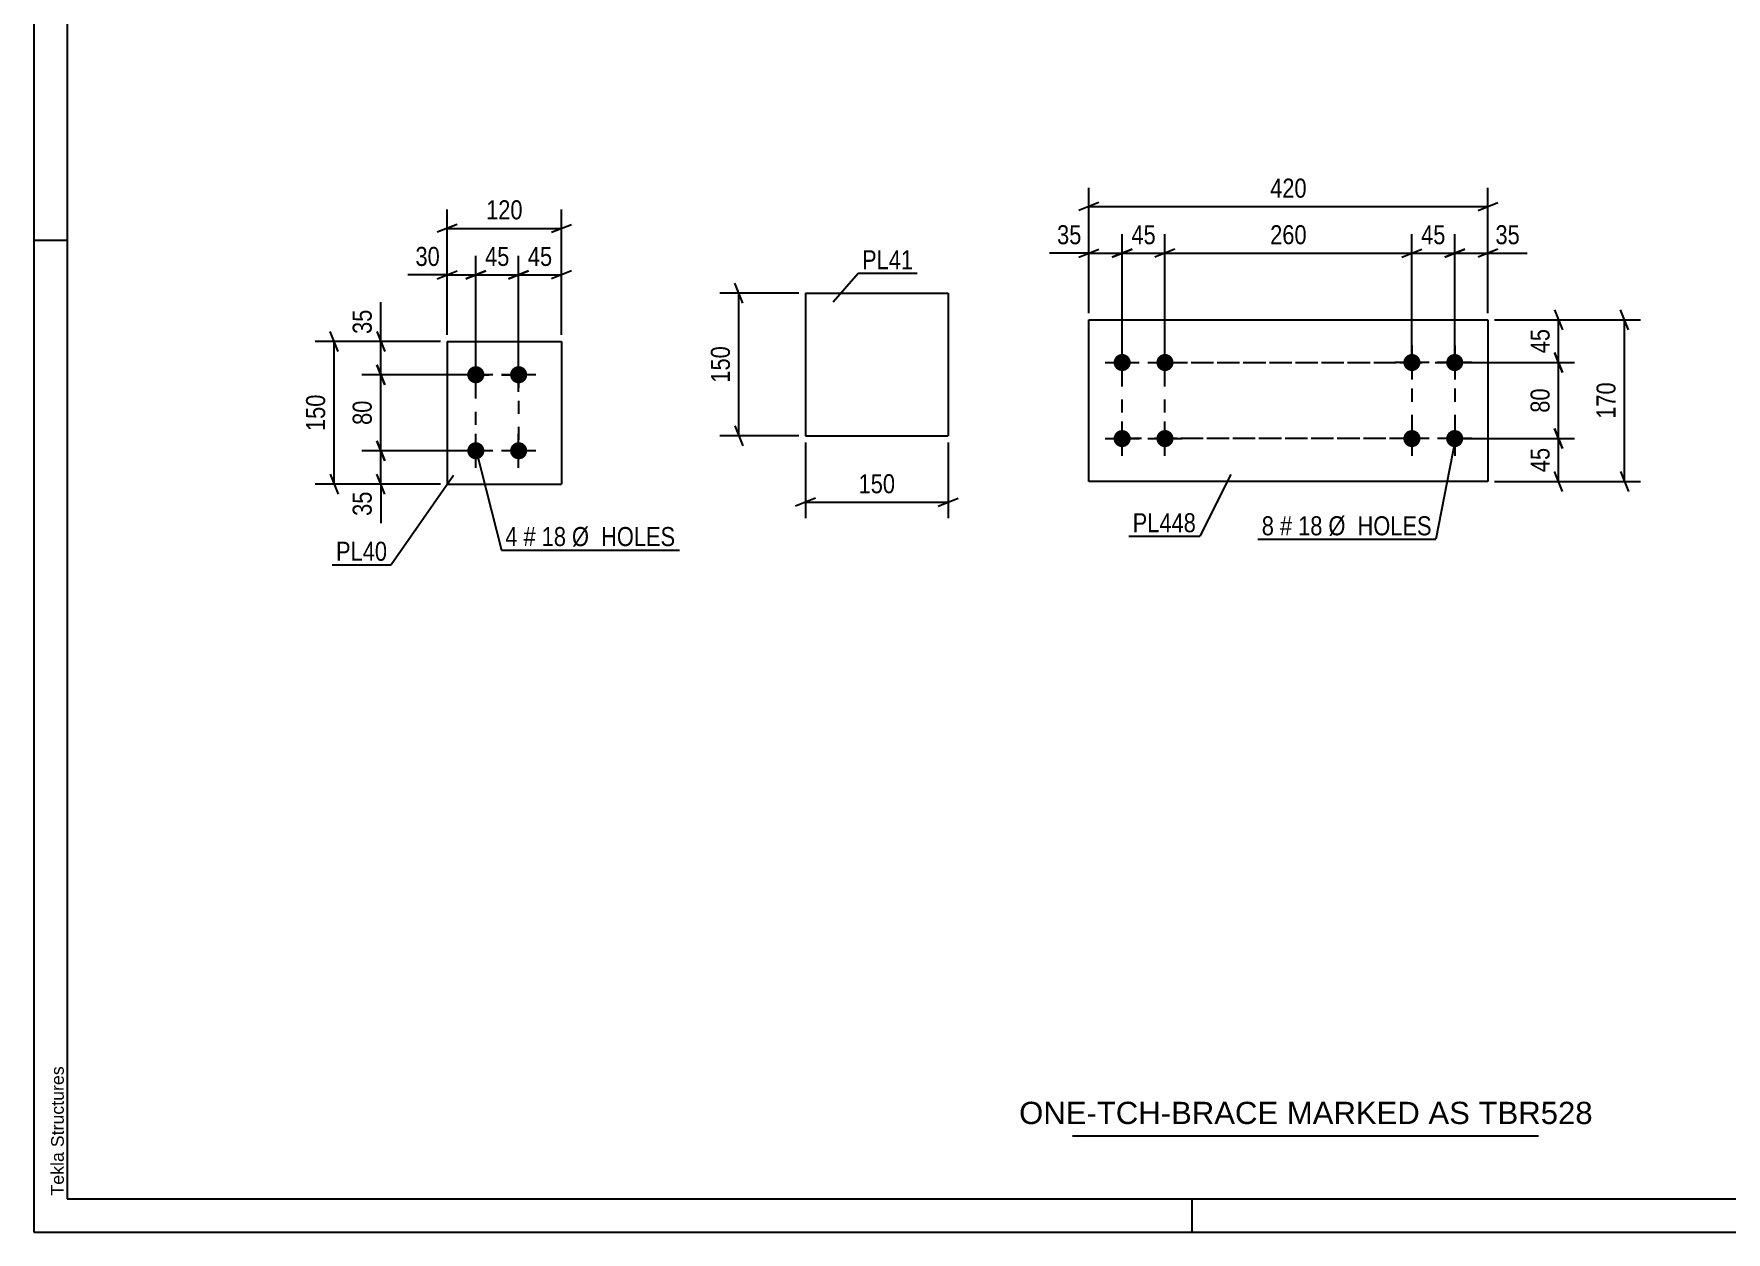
# Model space of a CAD drawing. Header units: millimetres. Extents: x 0 to 594, y 0 to 420.
# Drawn here: x 0 to 254.2, y 0 to 180.1 of the extents above; entities that cross this region are included whole.
import ezdxf

# ---------------------------------------------------------------- set-up
doc = ezdxf.new("R2010")
doc.units = ezdxf.units.MM
doc.linetypes.add('DXK_LINE_DOT2', pattern=[3.9198, 1.9599, -1.9599])
doc.styles.add('Arial', font='ARIAL.TTF', dxfattribs={"height": 0.2})
doc.styles.add('Arial Narrow', font='ARIALN.TTF', dxfattribs={"height": 0.2})

# ---------------------------------------------------------------- blocks, each defined once
blk = doc.blocks.new('Unknown-582682883-1128')
at = {"color": 5, "linetype": 'Continuous'}
for p, q in [((0, 420), (0, 0)), ((5, 415), (5, 5)), ((5, 149), (0, 149)), ((5, 5), (589, 5)), ((174, 0), (174, 5)), ((0, 0), (594, 0))]:
    blk.add_line(p, q, dxfattribs=at)
at = {"color": 174, "linetype": 'Continuous', "style": 'Arial'}
blk.add_text('Tekla Structures', height=1.9102, rotation=90, dxfattribs=at).set_placement((4.5, 5.5))
blk = doc.blocks.new('Bolt-582682883-3480 - 3477')
at = {"linetype": 'Continuous'}
for points in [[(206.99, 129.4, -1), (206.99, 131.97, -1)], [(213.42, 129.4, -1), (213.42, 131.97, -1)], [(206.99, 117.97, -1), (206.99, 120.54, -1)], [(213.42, 117.97, -1), (213.42, 120.54, -1)]]:
    blk.add_hatch(color=1, dxfattribs=at).paths.add_polyline_path(points)
at = {"color": 1, "linetype": 'Continuous'}
for p, q in [((206.99, 133.25), (206.99, 128.11)), ((213.42, 133.25), (213.42, 128.11)), ((209.56, 130.68), (204.42, 130.68)), ((215.99, 130.68), (210.84, 130.68)), ((206.99, 121.82), (206.99, 116.68)), ((213.42, 121.82), (213.42, 116.68)), ((209.56, 119.25), (204.42, 119.25)), ((215.99, 119.25), (210.84, 119.25))]:
    blk.add_line(p, q, dxfattribs=at)
blk = doc.blocks.new('Part-582682883-3479 - 3477')
at = {"color": 2, "linetype": 'Continuous'}
for p, q in [((158.47, 137.11), (218.42, 137.11)), ((158.47, 112.82), (158.47, 137.11)), ((218.42, 137.11), (218.42, 112.82)), ((218.42, 112.82), (158.47, 112.82))]:
    blk.add_line(p, q, dxfattribs=at)
blk = doc.blocks.new('Bolt-582682883-3481 - 3477')
at = {"linetype": 'Continuous'}
for points in [[(163.47, 131.97, -1), (163.47, 129.4, -1)], [(169.9, 131.97, -1), (169.9, 129.4, -1)], [(163.47, 120.54, -1), (163.47, 117.97, -1)], [(169.9, 120.54, -1), (169.9, 117.97, -1)]]:
    blk.add_hatch(color=1, dxfattribs=at).paths.add_polyline_path(points)
at = {"color": 1, "linetype": 'Continuous'}
for p, q in [((163.47, 128.11), (163.47, 133.25)), ((169.9, 128.11), (169.9, 133.25)), ((160.9, 130.68), (166.04, 130.68)), ((167.33, 130.68), (172.47, 130.68)), ((163.47, 116.68), (163.47, 121.82)), ((169.9, 116.68), (169.9, 121.82)), ((160.9, 119.25), (166.04, 119.25)), ((167.33, 119.25), (172.47, 119.25))]:
    blk.add_line(p, q, dxfattribs=at)
blk = doc.blocks.new('Part-582682883-3488 - 3487')
at = {"color": 2, "linetype": 'Continuous'}
for p, q in [((62.1, 133.85), (62.1, 112.42)), ((62.1, 133.85), (79.24, 133.85)), ((79.24, 133.85), (79.24, 112.42)), ((62.1, 112.42), (79.24, 112.42))]:
    blk.add_line(p, q, dxfattribs=at)
blk = doc.blocks.new('Bolt-582682883-3489 - 3487')
at = {"linetype": 'Continuous'}
for points in [[(66.39, 127.56, -1), (66.39, 130.14, -1)], [(72.82, 127.56, -1), (72.82, 130.14, -1)], [(66.39, 116.14, -1), (66.39, 118.71, -1)], [(72.82, 116.14, -1), (72.82, 118.71, -1)]]:
    blk.add_hatch(color=1, dxfattribs=at).paths.add_polyline_path(points)
at = {"color": 1, "linetype": 'Continuous'}
for p, q in [((66.39, 126.28), (66.39, 131.42)), ((72.82, 126.28), (72.82, 131.42)), ((68.96, 128.85), (63.82, 128.85)), ((75.39, 128.85), (70.24, 128.85)), ((66.39, 114.85), (66.39, 119.99)), ((72.82, 114.85), (72.82, 119.99)), ((68.96, 117.42), (63.82, 117.42)), ((75.39, 117.42), (70.24, 117.42))]:
    blk.add_line(p, q, dxfattribs=at)
blk = doc.blocks.new('Part-582682883-3497 - 3496')
at = {"color": 2, "linetype": 'Continuous'}
for p, q in [((115.9, 141.12), (137.33, 141.12)), ((115.9, 141.12), (115.9, 119.69)), ((137.33, 141.12), (137.33, 119.69)), ((115.9, 119.69), (137.33, 119.69))]:
    blk.add_line(p, q, dxfattribs=at)
blk = doc.blocks.new('Rectangle-582682883-5245 - 3477')
at = {"color": 1, "linetype": 'DXK_LINE_DOT2'}
blk.add_lwpolyline([(163.47, 130.68), (213.42, 130.68), (213.42, 119.25), (163.47, 119.25), (163.47, 130.68)], close=True, dxfattribs=at)
blk = doc.blocks.new('Rectangle-582682883-5160 - 3487')
at = {"color": 1, "linetype": 'DXK_LINE_DOT2'}
blk.add_lwpolyline([(66.39, 128.85), (72.82, 128.85), (72.82, 117.42), (66.39, 117.42), (66.39, 128.85)], close=True, dxfattribs=at)
blk = doc.blocks.new('Rectangle-582682883-5255 - 3477')
at = {"color": 1, "linetype": 'DXK_LINE_DOT2'}
blk.add_lwpolyline([(169.9, 130.68), (206.99, 130.68), (206.99, 119.25), (169.9, 119.25), (169.9, 130.68)], close=True, dxfattribs=at)
blk = doc.blocks.new('StraightDimension-582682883-3504 - 3477')
at = {"color": 7, "linetype": 'Continuous'}
for p, q in [((171.4, 147.71), (168.4, 146.51)), ((169.9, 131.68), (169.9, 149.96)), ((205.49, 146.51), (208.49, 147.71)), ((206.99, 131.68), (206.99, 149.96)), ((169.9, 147.11), (206.99, 147.11))]:
    blk.add_line(p, q, dxfattribs=at)
at = {"color": 0}
blk.add_wipeout([(191.79, 147.86), (191.79, 152.06), (185.1, 152.06), (185.1, 147.86)], dxfattribs=at)
at = {"color": 3, "style": 'Arial Narrow'}
blk.add_text('260', height=2.863, dxfattribs=at).set_placement((185.7, 148.46))
blk = doc.blocks.new('StraightDimension-582682883-3502 - 3477')
at = {"color": 7, "linetype": 'Continuous'}
for p, q in [((211.92, 146.51), (214.92, 147.71)), ((213.42, 131.68), (213.42, 149.96)), ((219.92, 147.71), (216.92, 146.51)), ((218.42, 138.11), (218.42, 149.96)), ((213.42, 147.11), (218.42, 147.11))]:
    blk.add_line(p, q, dxfattribs=at)
at = {"color": 0}
blk.add_wipeout([(223.8, 147.86), (223.8, 152.06), (218.94, 152.06), (218.94, 147.86)], dxfattribs=at)
at = {"color": 7, "linetype": 'Continuous'}
blk.add_line((218.42, 147.11), (224.32, 147.11), dxfattribs=at)
blk.add_line((218.42, 147.11), (224.32, 147.11), dxfattribs=at)
at = {"color": 3, "style": 'Arial Narrow'}
blk.add_text('35', height=2.863, dxfattribs=at).set_placement((219.54, 148.46))
blk = doc.blocks.new('StraightDimension-582682883-5208 - 3477')
at = {"color": 7, "linetype": 'Continuous'}
for p, q in [((228.42, 138.61), (229.62, 135.61)), ((219.42, 137.11), (231.42, 137.11)), ((229.02, 130.68), (229.02, 137.11)), ((229.62, 129.18), (228.42, 132.18)), ((214.42, 130.68), (231.42, 130.68))]:
    blk.add_line(p, q, dxfattribs=at)
at = {"color": 0}
blk.add_wipeout([(228.27, 136.32), (224.07, 136.32), (224.07, 131.47), (228.27, 131.47)], dxfattribs=at)
at = {"color": 3, "style": 'Arial Narrow'}
blk.add_text('45', height=2.863, rotation=90.0002, dxfattribs=at).set_placement((227.67, 132.07))
blk = doc.blocks.new('StraightDimension-582682883-3503 - 3477')
at = {"color": 7, "linetype": 'Continuous'}
for p, q in [((205.49, 146.51), (208.49, 147.71)), ((206.99, 131.68), (206.99, 149.96)), ((214.92, 147.71), (211.92, 146.51)), ((213.42, 131.68), (213.42, 149.96)), ((206.99, 147.11), (213.42, 147.11))]:
    blk.add_line(p, q, dxfattribs=at)
at = {"color": 0}
blk.add_wipeout([(212.63, 147.86), (212.63, 152.06), (207.77, 152.06), (207.77, 147.86)], dxfattribs=at)
at = {"color": 3, "style": 'Arial Narrow'}
blk.add_text('45', height=2.863, dxfattribs=at).set_placement((208.37, 148.46))
blk = doc.blocks.new('StraightDimension-582682883-3505 - 3477')
at = {"color": 7, "linetype": 'Continuous'}
for p, q in [((161.97, 146.51), (164.97, 147.71)), ((163.47, 131.68), (163.47, 149.96)), ((171.4, 147.71), (168.4, 146.51)), ((169.9, 131.68), (169.9, 149.96)), ((163.47, 147.11), (169.9, 147.11))]:
    blk.add_line(p, q, dxfattribs=at)
at = {"color": 0}
blk.add_wipeout([(169.12, 147.86), (169.12, 152.06), (164.26, 152.06), (164.26, 147.86)], dxfattribs=at)
at = {"color": 3, "style": 'Arial Narrow'}
blk.add_text('45', height=2.863, dxfattribs=at).set_placement((164.86, 148.46))
blk = doc.blocks.new('StraightDimension-582682883-3506 - 3477')
at = {"color": 7, "linetype": 'Continuous'}
for p, q in [((156.97, 146.51), (159.97, 147.71)), ((158.47, 138.11), (158.47, 149.96)), ((164.97, 147.71), (161.97, 146.51)), ((163.47, 131.68), (163.47, 149.96)), ((158.47, 147.11), (163.47, 147.11))]:
    blk.add_line(p, q, dxfattribs=at)
at = {"color": 0}
blk.add_wipeout([(157.95, 147.86), (157.95, 152.06), (153.09, 152.06), (153.09, 147.86)], dxfattribs=at)
at = {"color": 7, "linetype": 'Continuous'}
blk.add_line((158.47, 147.11), (152.57, 147.11), dxfattribs=at)
blk.add_line((158.47, 147.11), (152.57, 147.11), dxfattribs=at)
at = {"color": 3, "style": 'Arial Narrow'}
blk.add_text('35', height=2.863, dxfattribs=at).set_placement((153.69, 148.46))
blk = doc.blocks.new('StraightDimension-582682883-3522 - 3477')
at = {"color": 7, "linetype": 'Continuous'}
for p, q in [((158.47, 138.11), (158.47, 156.96)), ((218.42, 138.11), (218.42, 156.96)), ((159.97, 154.71), (156.97, 153.51)), ((158.47, 154.11), (218.42, 154.11)), ((216.92, 153.51), (219.92, 154.71))]:
    blk.add_line(p, q, dxfattribs=at)
at = {"color": 0}
blk.add_wipeout([(191.79, 154.86), (191.79, 159.06), (185.1, 159.06), (185.1, 154.86)], dxfattribs=at)
at = {"color": 3, "style": 'Arial Narrow'}
blk.add_text('420', height=2.863, dxfattribs=at).set_placement((185.7, 155.46))
blk = doc.blocks.new('StraightDimension-582682883-3542 - 3477')
at = {"color": 7, "linetype": 'Continuous'}
for p, q in [((239.53, 135.61), (238.33, 138.61)), ((219.42, 137.11), (241.33, 137.11)), ((238.93, 112.82), (238.93, 137.11)), ((219.42, 112.82), (241.33, 112.82)), ((238.33, 114.32), (239.53, 111.32))]:
    blk.add_line(p, q, dxfattribs=at)
at = {"color": 0}
blk.add_wipeout([(238.18, 128.31), (233.98, 128.31), (233.98, 121.63), (238.18, 121.63)], dxfattribs=at)
at = {"color": 3, "style": 'Arial Narrow'}
blk.add_text('170', height=2.863, rotation=90.0002, dxfattribs=at).set_placement((237.58, 122.23))
blk = doc.blocks.new('StraightDimension-582682883-5209 - 3477')
at = {"color": 7, "linetype": 'Continuous'}
for p, q in [((228.42, 132.18), (229.62, 129.18)), ((214.42, 130.68), (231.42, 130.68)), ((229.02, 119.25), (229.02, 130.68)), ((229.62, 117.75), (228.42, 120.75)), ((214.42, 119.25), (231.42, 119.25))]:
    blk.add_line(p, q, dxfattribs=at)
at = {"color": 0}
blk.add_wipeout([(228.27, 127.4), (224.07, 127.4), (224.07, 122.54), (228.27, 122.54)], dxfattribs=at)
at = {"color": 3, "style": 'Arial Narrow'}
blk.add_text('80', height=2.863, rotation=90.0002, dxfattribs=at).set_placement((227.67, 123.14))
blk = doc.blocks.new('StraightDimension-582682883-5210 - 3477')
at = {"color": 7, "linetype": 'Continuous'}
for p, q in [((228.42, 120.75), (229.62, 117.75)), ((214.42, 119.25), (231.42, 119.25)), ((229.02, 112.82), (229.02, 119.25)), ((219.42, 112.82), (231.42, 112.82)), ((229.62, 111.32), (228.42, 114.32))]:
    blk.add_line(p, q, dxfattribs=at)
at = {"color": 0}
blk.add_wipeout([(228.27, 118.47), (224.07, 118.47), (224.07, 113.61), (228.27, 113.61)], dxfattribs=at)
at = {"color": 3, "style": 'Arial Narrow'}
blk.add_text('45', height=2.863, rotation=90.0002, dxfattribs=at).set_placement((227.67, 114.21))
blk = doc.blocks.new('StraightDimension-582682883-3546 - 3487')
at = {"color": 7, "linetype": 'Continuous'}
for p, q in [((51.5, 135.35), (52.7, 132.35)), ((61.1, 133.85), (49.25, 133.85)), ((52.1, 128.85), (52.1, 133.85)), ((52.7, 127.35), (51.5, 130.35)), ((65.39, 128.85), (49.25, 128.85))]:
    blk.add_line(p, q, dxfattribs=at)
at = {"color": 0}
blk.add_wipeout([(51.35, 139.23), (47.15, 139.23), (47.15, 134.38), (51.35, 134.38)], dxfattribs=at)
at = {"color": 7, "linetype": 'Continuous'}
blk.add_line((52.1, 133.85), (52.1, 139.76), dxfattribs=at)
blk.add_line((52.1, 133.85), (52.1, 139.76), dxfattribs=at)
at = {"color": 3, "style": 'Arial Narrow'}
blk.add_text('35', height=2.863, rotation=90.0002, dxfattribs=at).set_placement((50.75, 134.98))
blk = doc.blocks.new('StraightDimension-582682883-3547 - 3487')
at = {"color": 7, "linetype": 'Continuous'}
for p, q in [((51.5, 130.35), (52.7, 127.35)), ((65.39, 128.85), (49.25, 128.85)), ((52.1, 117.42), (52.1, 128.85)), ((65.39, 117.42), (49.25, 117.42)), ((52.7, 115.92), (51.5, 118.92))]:
    blk.add_line(p, q, dxfattribs=at)
at = {"color": 0}
blk.add_wipeout([(51.35, 125.56), (47.15, 125.56), (47.15, 120.71), (51.35, 120.71)], dxfattribs=at)
at = {"color": 3, "style": 'Arial Narrow'}
blk.add_text('80', height=2.863, rotation=90.0002, dxfattribs=at).set_placement((50.75, 121.31))
blk = doc.blocks.new('StraightDimension-582682883-3548 - 3487')
at = {"color": 7, "linetype": 'Continuous'}
for p, q in [((65.39, 117.42), (49.25, 117.42)), ((51.5, 118.92), (52.7, 115.92)), ((52.1, 112.42), (52.1, 117.42)), ((61.1, 112.42), (49.25, 112.42)), ((52.7, 110.92), (51.5, 113.92))]:
    blk.add_line(p, q, dxfattribs=at)
at = {"color": 0}
blk.add_wipeout([(51.35, 111.9), (47.15, 111.9), (47.15, 107.04), (51.35, 107.04)], dxfattribs=at)
at = {"color": 7, "linetype": 'Continuous'}
blk.add_line((52.1, 112.42), (52.1, 106.52), dxfattribs=at)
blk.add_line((52.1, 112.42), (52.1, 106.52), dxfattribs=at)
at = {"color": 3, "style": 'Arial Narrow'}
blk.add_text('35', height=2.863, rotation=90.0002, dxfattribs=at).set_placement((50.75, 107.64))
blk = doc.blocks.new('StraightDimension-582682883-3558 - 3487')
at = {"color": 7, "linetype": 'Continuous'}
for p, q in [((45.7, 132.35), (44.5, 135.35)), ((61.1, 133.85), (42.25, 133.85)), ((45.1, 112.42), (45.1, 133.85)), ((61.1, 112.42), (42.25, 112.42)), ((44.5, 113.92), (45.7, 110.92))]:
    blk.add_line(p, q, dxfattribs=at)
at = {"color": 0}
blk.add_wipeout([(44.35, 126.48), (40.15, 126.48), (40.15, 119.79), (44.35, 119.79)], dxfattribs=at)
at = {"color": 3, "style": 'Arial Narrow'}
blk.add_text('150', height=2.863, rotation=90.0002, dxfattribs=at).set_placement((43.75, 120.39))
blk = doc.blocks.new('StraightDimension-582682883-3562 - 3487')
at = {"color": 7, "linetype": 'Continuous'}
for p, q in [((72.82, 129.85), (72.82, 146.7)), ((79.24, 134.85), (79.24, 146.7)), ((71.32, 143.25), (74.32, 144.45)), ((72.82, 143.85), (79.24, 143.85)), ((80.74, 144.45), (77.74, 143.25))]:
    blk.add_line(p, q, dxfattribs=at)
at = {"color": 0}
blk.add_wipeout([(78.46, 144.6), (78.46, 148.8), (73.6, 148.8), (73.6, 144.6)], dxfattribs=at)
at = {"color": 3, "style": 'Arial Narrow'}
blk.add_text('45', height=2.863, dxfattribs=at).set_placement((74.2, 145.2))
blk = doc.blocks.new('StraightDimension-582682883-3563 - 3487')
at = {"color": 7, "linetype": 'Continuous'}
for p, q in [((66.39, 129.85), (66.39, 146.7)), ((72.82, 129.85), (72.82, 146.7)), ((64.89, 143.25), (67.89, 144.45)), ((66.39, 143.85), (72.82, 143.85)), ((74.32, 144.45), (71.32, 143.25))]:
    blk.add_line(p, q, dxfattribs=at)
at = {"color": 0}
blk.add_wipeout([(72.03, 144.6), (72.03, 148.8), (67.17, 148.8), (67.17, 144.6)], dxfattribs=at)
at = {"color": 3, "style": 'Arial Narrow'}
blk.add_text('45', height=2.863, dxfattribs=at).set_placement((67.77, 145.2))
blk = doc.blocks.new('StraightDimension-582682883-3564 - 3487')
at = {"color": 7, "linetype": 'Continuous'}
for p, q in [((62.1, 134.85), (62.1, 146.7)), ((66.39, 129.85), (66.39, 146.7)), ((60.6, 143.25), (63.6, 144.45)), ((62.1, 143.85), (66.39, 143.85)), ((67.89, 144.45), (64.89, 143.25))]:
    blk.add_line(p, q, dxfattribs=at)
at = {"color": 0}
blk.add_wipeout([(61.58, 144.6), (61.58, 148.8), (56.72, 148.8), (56.72, 144.6)], dxfattribs=at)
at = {"color": 7, "linetype": 'Continuous'}
blk.add_line((62.1, 143.85), (56.19, 143.85), dxfattribs=at)
blk.add_line((62.1, 143.85), (56.19, 143.85), dxfattribs=at)
at = {"color": 3, "style": 'Arial Narrow'}
blk.add_text('30', height=2.863, dxfattribs=at).set_placement((57.32, 145.2))
blk = doc.blocks.new('StraightDimension-582682883-3574 - 3487')
at = {"color": 7, "linetype": 'Continuous'}
for p, q in [((62.1, 134.85), (62.1, 153.7)), ((79.24, 134.85), (79.24, 153.7)), ((63.6, 151.45), (60.6, 150.25)), ((62.1, 150.85), (79.24, 150.85)), ((77.74, 150.25), (80.74, 151.45))]:
    blk.add_line(p, q, dxfattribs=at)
at = {"color": 0}
blk.add_wipeout([(74.01, 151.6), (74.01, 155.8), (67.33, 155.8), (67.33, 151.6)], dxfattribs=at)
at = {"color": 3, "style": 'Arial Narrow'}
blk.add_text('120', height=2.863, dxfattribs=at).set_placement((67.93, 152.2))
blk = doc.blocks.new('StraightDimension-582682883-3578 - 3496')
at = {"color": 7, "linetype": 'Continuous'}
for p, q in [((115.9, 118.69), (115.9, 107.29)), ((137.33, 118.69), (137.33, 107.29)), ((117.4, 110.29), (114.4, 109.09)), ((115.9, 109.69), (137.33, 109.69)), ((135.83, 109.09), (138.83, 110.29))]:
    blk.add_line(p, q, dxfattribs=at)
at = {"color": 0}
blk.add_wipeout([(129.96, 110.44), (129.96, 114.64), (123.28, 114.64), (123.28, 110.44)], dxfattribs=at)
at = {"color": 3, "style": 'Arial Narrow'}
blk.add_text('150', height=2.863, dxfattribs=at).set_placement((123.88, 111.04))
blk = doc.blocks.new('StraightDimension-582682883-3582 - 3496')
at = {"color": 7, "linetype": 'Continuous'}
for p, q in [((106.5, 139.62), (105.3, 142.62)), ((114.9, 141.12), (103.05, 141.12)), ((105.9, 119.69), (105.9, 141.12)), ((114.9, 119.69), (103.05, 119.69)), ((105.3, 121.19), (106.5, 118.19))]:
    blk.add_line(p, q, dxfattribs=at)
at = {"color": 0}
blk.add_wipeout([(105.15, 133.74), (100.95, 133.74), (100.95, 127.06), (105.15, 127.06)], dxfattribs=at)
at = {"color": 3, "style": 'Arial Narrow'}
blk.add_text('150', height=2.863, rotation=90.0002, dxfattribs=at).set_placement((104.55, 127.66))
blk = doc.blocks.new('Unknown-582682883-6292')
at = {"color": 7, "linetype": 'Continuous'}
blk.add_line((156, 14.5), (226, 14.5), dxfattribs=at)
at = {"color": 7, "style": 'Arial'}
blk.add_text('ONE-TCH-BRACE MARKED AS TBR528', height=3.3428, dxfattribs=at).set_placement((147.99, 16.25))
blk = doc.blocks.new('Mark-582682883-3585 - 3477')
at = {"color": 0}
blk.add_wipeout([(174.55, 105.18), (174.55, 108.18), (165.05, 108.18), (165.05, 105.18)], dxfattribs=at)
blk.add_wipeout([(174.55, 105.18), (174.55, 108.18), (165.05, 108.18), (165.05, 105.18)], dxfattribs=at)
at = {"color": 30, "linetype": 'Continuous'}
for p in [(179.81, 113.84), (164.45, 104.58)]:
    blk.add_line(p, (175.15, 104.58), dxfattribs=at)
at = {"color": 3, "style": 'Arial Narrow'}
blk.add_text('PL448', height=2.863, dxfattribs=at).set_placement((165.05, 105.18))
blk = doc.blocks.new('MarkSet-582682883-5172 - 3477')
at = {"color": 0}
blk.add_wipeout([(186.27, 104.72), (186.27, 107.72), (184.44, 107.72), (184.44, 104.72)], dxfattribs=at)
blk.add_wipeout([(186.27, 104.72), (186.27, 107.72), (184.44, 107.72), (184.44, 104.72)], dxfattribs=at)
blk.add_wipeout([(189, 104.72), (189, 107.72), (187.17, 107.72), (187.17, 104.72)], dxfattribs=at)
blk.add_wipeout([(189, 104.72), (189, 107.72), (187.17, 107.72), (187.17, 104.72)], dxfattribs=at)
at = {"color": 3, "style": 'Arial Narrow'}
blk.add_text('8', height=2.86, dxfattribs=at).set_placement((184.44, 104.72))
at = {"color": 0}
blk.add_wipeout([(193.55, 104.72), (193.55, 107.72), (189.9, 107.72), (189.9, 104.72)], dxfattribs=at)
blk.add_wipeout([(193.55, 104.72), (193.55, 107.72), (189.9, 107.72), (189.9, 104.72)], dxfattribs=at)
at = {"color": 3, "style": 'Arial Narrow'}
blk.add_text('#', height=2.86, dxfattribs=at).set_placement((187.17, 104.72))
at = {"color": 0}
blk.add_wipeout([(209.98, 104.72), (209.98, 107.72), (194.45, 107.72), (194.45, 104.72)], dxfattribs=at)
blk.add_wipeout([(209.98, 104.72), (209.98, 107.72), (194.45, 107.72), (194.45, 104.72)], dxfattribs=at)
at = {"color": 7, "linetype": 'Continuous'}
for p in [(213.47, 119.03), (183.84, 104.12)]:
    blk.add_line(p, (210.58, 104.12), dxfattribs=at)
at = {"color": 3, "style": 'Arial Narrow'}
for s, p in [('18', (189.9, 104.72)), ('Ø  HOLES', (194.45, 104.72))]:
    blk.add_text(s, height=2.863, dxfattribs=at).set_placement(p)
blk = doc.blocks.new('Mark-582682883-3593 - 3487')
at = {"color": 0}
blk.add_wipeout([(72.65, 103.1), (72.65, 106.1), (70.82, 106.1), (70.82, 103.1)], dxfattribs=at)
blk.add_wipeout([(72.65, 103.1), (72.65, 106.1), (70.82, 106.1), (70.82, 103.1)], dxfattribs=at)
at = {"color": 7, "linetype": 'Continuous'}
blk.add_line((66.44, 117.47), (70.22, 102.5), dxfattribs=at)
at = {"color": 0}
blk.add_wipeout([(75.38, 103.1), (75.38, 106.1), (73.55, 106.1), (73.55, 103.1)], dxfattribs=at)
blk.add_wipeout([(75.38, 103.1), (75.38, 106.1), (73.55, 106.1), (73.55, 103.1)], dxfattribs=at)
at = {"color": 3, "style": 'Arial Narrow'}
blk.add_text('4', height=2.86, dxfattribs=at).set_placement((70.82, 103.1))
at = {"color": 0}
blk.add_wipeout([(79.93, 103.1), (79.93, 106.1), (76.28, 106.1), (76.28, 103.1)], dxfattribs=at)
blk.add_wipeout([(79.93, 103.1), (79.93, 106.1), (76.28, 106.1), (76.28, 103.1)], dxfattribs=at)
at = {"color": 3, "style": 'Arial Narrow'}
blk.add_text('#', height=2.86, dxfattribs=at).set_placement((73.55, 103.1))
at = {"color": 0}
blk.add_wipeout([(96.36, 103.1), (96.36, 106.1), (80.83, 106.1), (80.83, 103.1)], dxfattribs=at)
blk.add_wipeout([(96.36, 103.1), (96.36, 106.1), (80.83, 106.1), (80.83, 103.1)], dxfattribs=at)
at = {"color": 7, "linetype": 'Continuous'}
blk.add_line((70.22, 102.5), (96.96, 102.5), dxfattribs=at)
at = {"color": 3, "style": 'Arial Narrow'}
for s, p in [('18', (76.28, 103.1)), ('Ø  HOLES', (80.83, 103.1))]:
    blk.add_text(s, height=2.863, dxfattribs=at).set_placement(p)
blk = doc.blocks.new('Mark-582682883-3590 - 3487')
at = {"color": 0}
blk.add_wipeout([(53.07, 100.89), (53.07, 103.89), (45.39, 103.89), (45.39, 100.89)], dxfattribs=at)
blk.add_wipeout([(53.07, 100.89), (53.07, 103.89), (45.39, 103.89), (45.39, 100.89)], dxfattribs=at)
at = {"color": 30, "linetype": 'Continuous'}
for p in [(63.04, 113.72), (44.79, 100.29)]:
    blk.add_line(p, (53.67, 100.29), dxfattribs=at)
at = {"color": 3, "style": 'Arial Narrow'}
blk.add_text('PL40', height=2.863, dxfattribs=at).set_placement((45.39, 100.89))
blk = doc.blocks.new('Mark-582682883-3594 - 3496')
at = {"color": 0}
blk.add_wipeout([(132.07, 144.7), (132.07, 147.7), (124.4, 147.7), (124.4, 144.7)], dxfattribs=at)
blk.add_wipeout([(132.07, 144.7), (132.07, 147.7), (124.4, 147.7), (124.4, 144.7)], dxfattribs=at)
at = {"color": 30, "linetype": 'Continuous'}
for p, q in [((120.05, 139.82), (123.8, 144.1)), ((123.8, 144.1), (132.67, 144.1))]:
    blk.add_line(p, q, dxfattribs=at)
at = {"color": 3, "style": 'Arial Narrow'}
blk.add_text('PL41', height=2.863, dxfattribs=at).set_placement((124.4, 144.7))

msp = doc.modelspace()

# ---------------------------------------------------------------- block references
for name in ['Unknown-582682883-1128', 'Part-582682883-3497 - 3496', 'Part-582682883-3479 - 3477', 'Part-582682883-3488 - 3487', 'Bolt-582682883-3481 - 3477', 'Bolt-582682883-3480 - 3477', 'Bolt-582682883-3489 - 3487', 'Rectangle-582682883-5245 - 3477', 'Rectangle-582682883-5255 - 3477', 'Rectangle-582682883-5160 - 3487', 'Unknown-582682883-6292']:
    msp.add_blockref(name, (0, 0))

# ---------------------------------------------------------------- next in the draw order: block references
for name in ['StraightDimension-582682883-3504 - 3477', 'StraightDimension-582682883-3502 - 3477', 'StraightDimension-582682883-3562 - 3487', 'Mark-582682883-3594 - 3496', 'StraightDimension-582682883-3546 - 3487', 'StraightDimension-582682883-3578 - 3496', 'Mark-582682883-3585 - 3477']:
    msp.add_blockref(name, (0, 0))

# ---------------------------------------------------------------- next in the draw order: block references
for name in ['StraightDimension-582682883-3505 - 3477', 'StraightDimension-582682883-3582 - 3496', 'StraightDimension-582682883-5208 - 3477', 'StraightDimension-582682883-3547 - 3487']:
    msp.add_blockref(name, (0, 0))

# ---------------------------------------------------------------- next in the draw order: block references
for name in ['StraightDimension-582682883-3506 - 3477', 'StraightDimension-582682883-3503 - 3477', 'StraightDimension-582682883-3563 - 3487', 'StraightDimension-582682883-3548 - 3487']:
    msp.add_blockref(name, (0, 0))

# ---------------------------------------------------------------- next in the draw order: block references
for name in ['StraightDimension-582682883-3522 - 3477', 'StraightDimension-582682883-3558 - 3487', 'Mark-582682883-3593 - 3487']:
    msp.add_blockref(name, (0, 0))

# ---------------------------------------------------------------- next in the draw order: block references
for name in ['StraightDimension-582682883-3564 - 3487', 'StraightDimension-582682883-3542 - 3477', 'Mark-582682883-3590 - 3487']:
    msp.add_blockref(name, (0, 0))

# ---------------------------------------------------------------- next in the draw order: block references
for name in ['StraightDimension-582682883-3574 - 3487', 'StraightDimension-582682883-5209 - 3477']:
    msp.add_blockref(name, (0, 0))

# ---------------------------------------------------------------- next in the draw order: block references
msp.add_blockref('StraightDimension-582682883-5210 - 3477', (0, 0))

# ---------------------------------------------------------------- next in the draw order: block references
msp.add_blockref('MarkSet-582682883-5172 - 3477', (0, 0))

doc.saveas('drawing.dxf')
